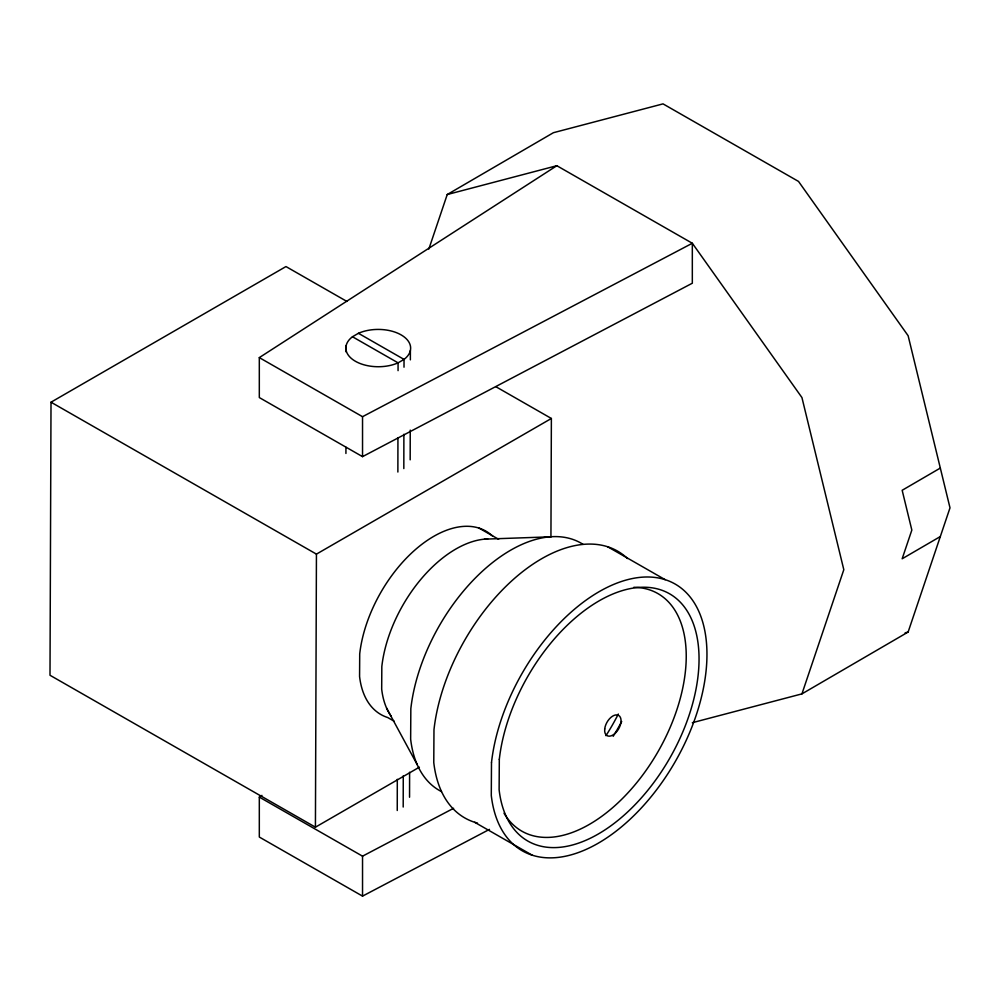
<?xml version="1.0" encoding="UTF-8"?>
<svg xmlns="http://www.w3.org/2000/svg" width="1000" height="1000" viewBox="0 0 1000 1000"><rect width="100%" height="100%" fill="white"/><g stroke="black" fill="none" stroke-linecap="round" stroke-linejoin="round"><path stroke-width="1.5" d="M345.925 453.462L345.938 447.225M346.112 351.925L346.125 345.688M397.25 810.5L397.3 779.312M397.875 472.038L397.938 437.725M398.062 370.65L398.075 362.85L404.038 359.4A32.388 18.663 0.1 0 0 401.05 334.85A32.388 18.663 0.1 0 0 358.425 333.3L352.475 336.75A32.388 18.663 0.1 0 0 355.45 361.3A32.388 18.663 0.1 0 0 398.075 362.85L352.475 336.75M403.2 807.038L403.263 775.85M403.825 468.587L403.888 434.275M404.012 367.2L404.038 359.4L358.425 333.3M409.55 797.237L409.6 772.25M410.175 459.825L410.238 430.138M410.363 359.85L410.387 350.475M346.9 301.438L285.963 266.562L51.013 402.2L50 675.263L315.425 827.188L419.387 767.163M315.425 827.188L316.438 554.125L551.375 418.475L550.938 537.062M428.837 249.062L447.225 194.537L553.413 132.7L663.025 103.875L798.512 181.425L908.125 335.725L950 507.85L908.125 632.038L801.938 693.875L692.325 722.7M801.938 693.875L843.812 569.688L801.938 397.562L692.325 243.263L556.838 165.712L447.225 194.537M259.312 357.612L362.537 416.688L692.325 243.263L692.325 283.212L362.537 456.637L259.312 397.562L259.312 357.612L556.838 165.712M489.487 829.375L362.537 896.125L259.312 837.05L259.312 797.1L261.938 795.4M940.325 468.062L902.163 490.288L911.838 530.075L902.163 558.775L940.325 536.55M259.312 797.1L362.537 856.175L453.612 808.288M905.125 632.825L908.125 632.038M484.475 539.15L549.263 536.875M495.863 386.7L551.375 418.475M607.675 546.763L665.175 579.675M479.1 528.138L498.625 539.3M51.013 402.2L316.438 554.125M394.2 721.25L387.7 717.525A105.675 60.75 -60.2 0 1 359.575 676.488L359.712 653.888A105.675 60.75 -60.2 0 1 414.65 550.25A105.675 60.75 -60.2 0 1 492.738 536.225M474.688 822.288L532.2 855.2M386.587 708.088L417.25 764.712M362.537 416.688L362.537 456.637M362.537 856.175L362.537 896.125M391.275 716.413A105.675 60.75 -60.2 0 1 381.688 689.15L381.825 666.538A105.675 60.75 -60.2 0 1 487.688 538.962M441.475 791.587A142.513 81.925 -60.2 0 1 410.65 739.163L410.838 708.675A142.513 81.925 -60.2 0 1 479.538 573.888A142.513 81.925 -60.2 0 1 582.975 544.3M621.712 721.5A153.725 88.375 -60.2 0 1 613.175 736.312M477.5 823.1A153.725 88.375 -60.2 0 1 433.775 762.575L433.975 729.7A153.725 88.375 -60.2 0 1 513.9 578.938A153.725 88.375 -60.2 0 1 627.513 558.538M618.312 714.038A142.513 81.925 -60.2 0 1 605.95 735.675M633.862 587.3A136.9 78.7 -60.2 0 1 657.938 751.812A136.9 78.7 -60.2 0 1 504.025 813.238M491.488 762.613L491.287 795.5A153.725 88.375 -60.2 0 0 656.2 790.288A153.725 88.375 -60.2 0 0 657.487 577.812A153.725 88.375 -60.2 0 0 491.488 762.613M499.312 759.312L499.125 789.8A142.513 81.925 -60.2 0 0 652 784.963A142.513 81.925 -60.2 0 0 653.188 588A142.513 81.925 -60.2 0 0 499.312 759.312M604.712 728.962L604.7 731.45A11.65 6.7 -60.2 0 0 617.2 731.062A11.65 6.7 -60.2 0 0 617.288 714.95A11.65 6.7 -60.2 0 0 604.712 728.962"/></g></svg>
